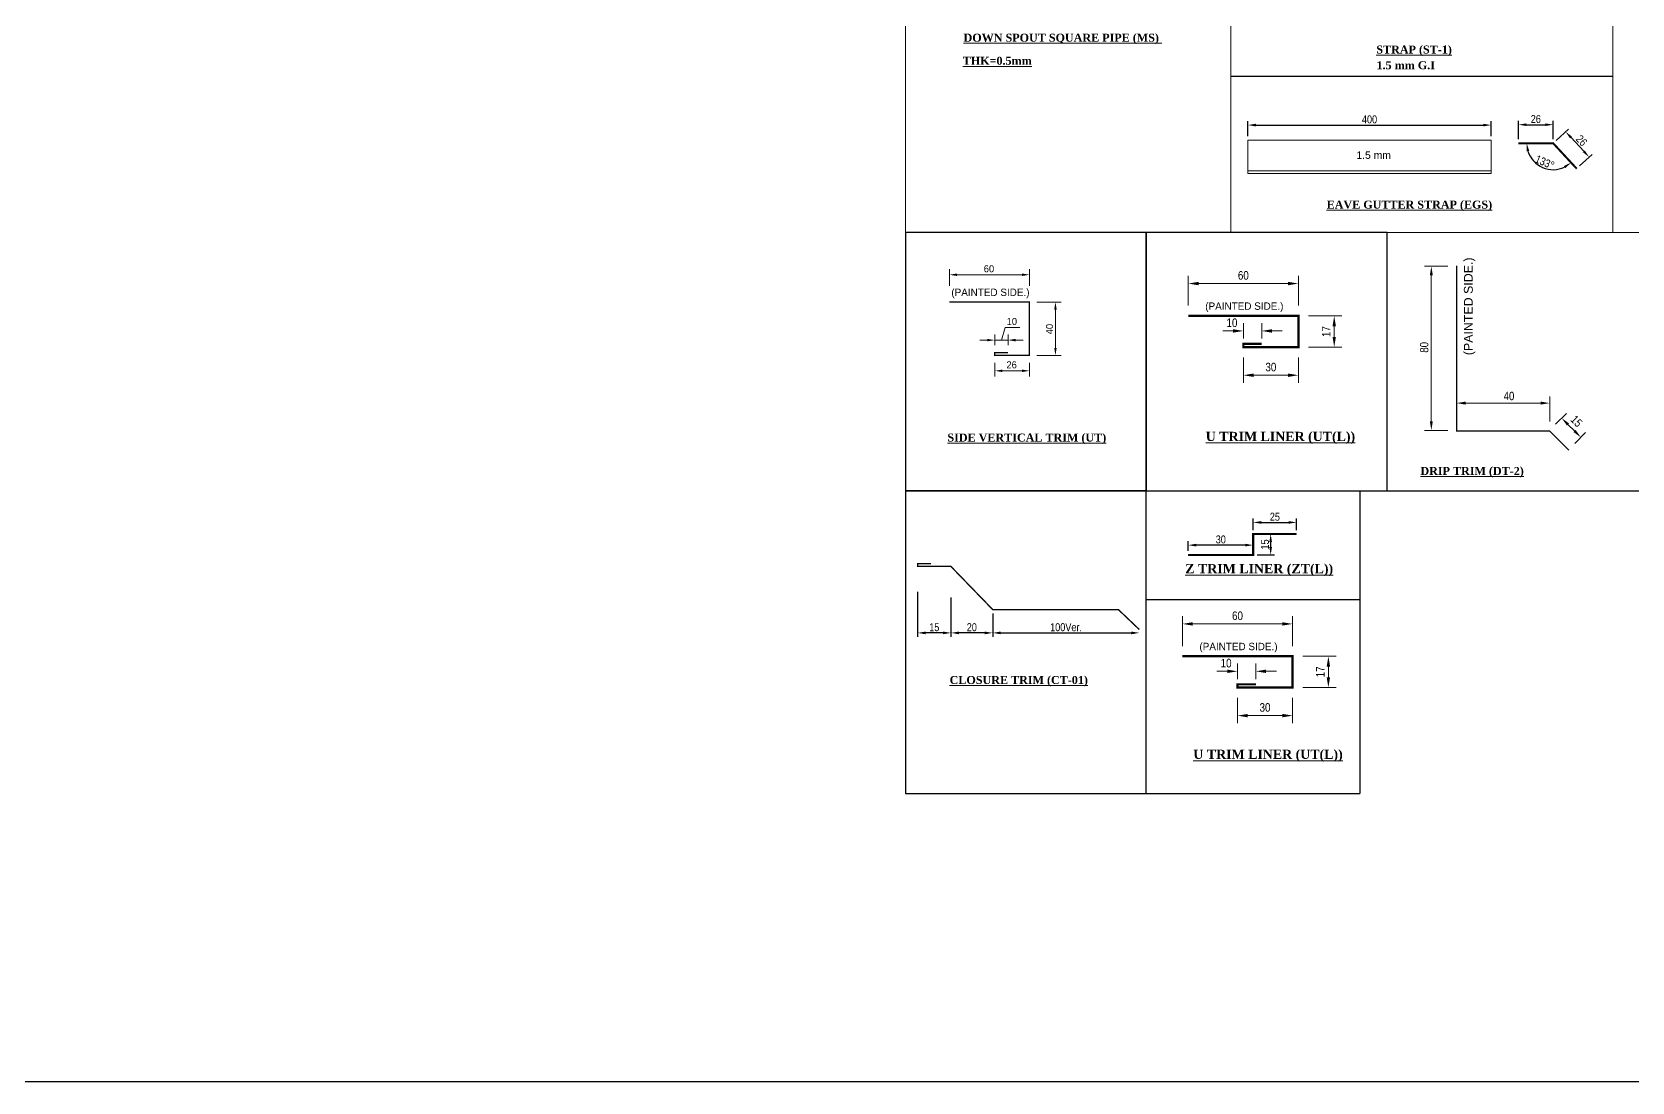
# Model space of a CAD drawing. Header units: millimetres. Extents: x 0 to 2669304, y -3314102 to 0.
# Drawn here: x 2516499 to 2551793, y -3314102 to -3290947 of the extents above; entities that cross this region are included whole.
import ezdxf

# ---------------------------------------------------------------- set-up
doc = ezdxf.new("R2010")
doc.units = ezdxf.units.MM
doc.header["$LTSCALE"] = 0.4
doc.header["$MEASUREMENT"] = 0
doc.header["$PDMODE"] = 34
doc.linetypes.add('CONTIN', pattern=[0])
doc.layers.add('22', color=7, linetype='CONTIN')
doc.layers.add('Seal-Text', color=60, linetype='Continuous')
for name, color, linetype, lineweight in [('AllTrims', 11, 'Continuous', 9), ('Dimensions', 5, 'Continuous', 0), ('Outer Line', 1, 'Continuous', 30)]:
    doc.layers.add(name, color=color, linetype=linetype, lineweight=lineweight)
doc.styles.add('ARIAL', font='arial.ttf')
doc.styles.add('DTITLE', font='f2.shx')
doc.styles.get("Standard").update_dxf_attribs({"font": 'ARIALN.TTF'})
doc.styles.add('TIMESNEWROMAN', font='timesbd.ttf')
doc.dimstyles.new('TICK', dxfattribs={"dimscale": 150, "dimtxt": 2, "dimasz": 1.6, "dimexe": 1.2, "dimexo": 1.6, "dimgap": 0.8, "dimtad": 1, "dimdec": 0, "dimzin": 9, "dimdsep": 46, "dimtxsty": 'Standard', "dimcen": 1.6, "dimdle": 1.2, "dimclrt": 3, "dimadec": 0, "dimazin": 2, "dimtfac": 1, "dimtdec": 0, "dimtofl": 0, "dimtmove": 1, "dimatfit": 3, "dimfxl": 0, "dimtolj": 1, "dimtzin": 13, "dimarcsym": 0})

# ---------------------------------------------------------------- blocks, each defined once
blk = doc.blocks.new('*D827')
at = {"layer": 'Defpoints', "color": 0}
for p in [(2548685, -3292999), (2543321, -3293332), (2548685, -3293332)]:
    blk.add_point(p, dxfattribs=at)
at = {"layer": 'Dimensions', "color": 0, "lineweight": -2}
for p, q in [((2543321, -3293244), (2543321, -3292912)), ((2548685, -3293244), (2548685, -3292912)), ((2543496, -3292999), (2548510, -3292999))]:
    blk.add_line(p, q, dxfattribs=at)
at = {"layer": 'Dimensions', "color": 0}
for points in [[(2543496, -3292970), (2543496, -3293029), (2543321, -3292999)], [(2548510, -3292970), (2548510, -3293029), (2548685, -3292999)]]:
    blk.add_solid(points, dxfattribs=at)
at = {"layer": 'Dimensions', "color": 3, "lineweight": 9, "insert": (2546003, -3292875), "char_height": 175, "attachment_point": 5}
blk.add_mtext('\\A1;400', dxfattribs=at)
blk = doc.blocks.new('*D860')
at = {"layer": 'Defpoints', "color": 0}
for p in [(2550054, -3292991), (2549289, -3293400), (2550054, -3293400)]:
    blk.add_point(p, dxfattribs=at)
at = {"layer": 'Dimensions', "color": 0, "lineweight": -2}
for p, q in [((2549289, -3293313), (2549289, -3292904)), ((2550054, -3293313), (2550054, -3292904)), ((2549464, -3292991), (2549879, -3292991))]:
    blk.add_line(p, q, dxfattribs=at)
at = {"layer": 'Dimensions', "color": 0}
for points in [[(2549464, -3292962), (2549464, -3293020), (2549289, -3292991)], [(2549879, -3292962), (2549879, -3293020), (2550054, -3292991)]]:
    blk.add_solid(points, dxfattribs=at)
at = {"layer": 'Dimensions', "color": 3, "lineweight": 9, "insert": (2549671, -3292867), "char_height": 175, "attachment_point": 5}
blk.add_mtext('\\A1;26', dxfattribs=at)
blk = doc.blocks.new('*D861')
at = {"layer": 'Defpoints', "color": 0}
for p in [(2550329, -3293145), (2550054, -3293400), (2550573, -3293961)]:
    blk.add_point(p, dxfattribs=at)
at = {"layer": 'Dimensions', "color": 0, "lineweight": -2}
for p, q in [((2550118, -3293341), (2550393, -3293086)), ((2550729, -3293578), (2550448, -3293274)), ((2550638, -3293901), (2550913, -3293646))]:
    blk.add_line(p, q, dxfattribs=at)
at = {"layer": 'Dimensions', "color": 0}
for points in [[(2550469, -3293254), (2550426, -3293293), (2550329, -3293145)], [(2550751, -3293558), (2550708, -3293597), (2550848, -3293706)]]:
    blk.add_solid(points, dxfattribs=at)
at = {"layer": 'Dimensions', "color": 3, "lineweight": 9, "insert": (2550680, -3293341), "char_height": 175, "attachment_point": 5, "rotation": 312.82}
blk.add_mtext('\\A1;26', dxfattribs=at)
blk = doc.blocks.new('*D862')
at = {"layer": 'Defpoints', "color": 0}
for p in [(2549289, -3293400), (2550054, -3293400), (2550054, -3293400), (2549636, -3293807), (2550573, -3293961)]:
    blk.add_point(p, dxfattribs=at)
at = {"layer": 'Dimensions', "color": 0, "lineweight": -2}
blk.add_arc((2550054, -3293400), 583, 197.2604, 295.5596, dxfattribs=at)
at = {"layer": 'Dimensions', "color": 0}
for points in [[(2549468, -3293577), (2549526, -3293569), (2549471, -3293400)], [(2550289, -3293902), (2550322, -3293950), (2550450, -3293828)]]:
    blk.add_solid(points, dxfattribs=at)
at = {"layer": 'Dimensions', "color": 3, "lineweight": 9, "insert": (2549870, -3293820), "char_height": 175, "attachment_point": 5, "rotation": 336.41}
blk.add_mtext('\\A1;133°', dxfattribs=at)
blk = doc.blocks.new('*D886')
at = {"layer": 'Defpoints', "color": 0}
for p in [(2537691, -3303684), (2540926, -3304198), (2540926, -3304198)]:
    blk.add_point(p, dxfattribs=at)
at = {"layer": 'Dimensions', "color": 0, "lineweight": -2}
for p, q in [((2537691, -3303771), (2537691, -3304286)), ((2537866, -3304198), (2540751, -3304198))]:
    blk.add_line(p, q, dxfattribs=at)
at = {"layer": 'Dimensions', "color": 0}
for points in [[(2537866, -3304169), (2537866, -3304228), (2537691, -3304198)], [(2540751, -3304169), (2540751, -3304228), (2540926, -3304198)]]:
    blk.add_solid(points, dxfattribs=at)
at = {"layer": 'Dimensions', "color": 3, "lineweight": 9, "insert": (2539309, -3304074), "char_height": 175, "attachment_point": 5}
blk.add_mtext('\\A1;100Ver. ', dxfattribs=at)
blk = doc.blocks.new('*D887')
at = {"layer": 'Defpoints', "color": 0}
for p in [(2536035, -3303204), (2536770, -3303728), (2536035, -3304198)]:
    blk.add_point(p, dxfattribs=at)
at = {"layer": 'Dimensions', "color": 0, "lineweight": -2}
for p, q in [((2536035, -3303292), (2536035, -3304286)), ((2536770, -3303815), (2536770, -3304286)), ((2536595, -3304198), (2536210, -3304198))]:
    blk.add_line(p, q, dxfattribs=at)
at = {"layer": 'Dimensions', "color": 0}
for points in [[(2536210, -3304169), (2536210, -3304228), (2536035, -3304198)], [(2536595, -3304169), (2536595, -3304228), (2536770, -3304198)]]:
    blk.add_solid(points, dxfattribs=at)
at = {"layer": 'Dimensions', "color": 3, "lineweight": 9, "insert": (2536402, -3304074), "char_height": 175, "attachment_point": 5}
blk.add_mtext('\\A1;15', dxfattribs=at)
blk = doc.blocks.new('*D888')
at = {"layer": 'Defpoints', "color": 0}
for p in [(2536770, -3303328), (2536770, -3304198), (2537691, -3304085)]:
    blk.add_point(p, dxfattribs=at)
at = {"layer": 'Dimensions', "color": 0, "lineweight": -2}
for p, q in [((2536770, -3303415), (2536770, -3304286)), ((2537516, -3304198), (2536945, -3304198)), ((2537691, -3304173), (2537691, -3304286))]:
    blk.add_line(p, q, dxfattribs=at)
at = {"layer": 'Dimensions', "color": 0}
for points in [[(2536945, -3304169), (2536945, -3304228), (2536770, -3304198)], [(2537516, -3304169), (2537516, -3304228), (2537691, -3304198)]]:
    blk.add_solid(points, dxfattribs=at)
at = {"layer": 'Dimensions', "color": 3, "lineweight": 9, "insert": (2537230, -3304074), "char_height": 175, "attachment_point": 5}
blk.add_mtext('\\A1;20', dxfattribs=at)
blk = doc.blocks.new('*D893')
at = {"layer": 'Defpoints', "color": 0}
for p in [(2543438, -3302017), (2544391, -3301762), (2544391, -3302017)]:
    blk.add_point(p, dxfattribs=at)
at = {"layer": 'Dimensions', "color": 0, "lineweight": -2}
for p, q in [((2543438, -3301930), (2543438, -3301674)), ((2544391, -3301930), (2544391, -3301674)), ((2543613, -3301762), (2544216, -3301762))]:
    blk.add_line(p, q, dxfattribs=at)
at = {"layer": 'Dimensions', "color": 0}
for points in [[(2543613, -3301732), (2543613, -3301791), (2543438, -3301762)], [(2544216, -3301732), (2544216, -3301791), (2544391, -3301762)]]:
    blk.add_solid(points, dxfattribs=at)
at = {"layer": 'Dimensions', "color": 3, "lineweight": 9, "insert": (2543915, -3301637), "char_height": 175, "attachment_point": 5}
blk.add_mtext('\\A1;25', dxfattribs=at)
blk = doc.blocks.new('*D894')
at = {"layer": 'Defpoints', "color": 0}
for p in [(2543438, -3302017), (2543438, -3302480), (2543822, -3302480)]:
    blk.add_point(p, dxfattribs=at)
at = {"layer": 'Dimensions', "color": 0, "lineweight": -2}
for p, q in [((2543526, -3302017), (2543909, -3302017)), ((2543822, -3302192), (2543822, -3302305)), ((2543526, -3302480), (2543909, -3302480))]:
    blk.add_line(p, q, dxfattribs=at)
at = {"layer": 'Dimensions', "color": 0}
for points in [[(2543793, -3302192), (2543851, -3302192), (2543822, -3302017)], [(2543793, -3302305), (2543851, -3302305), (2543822, -3302480)]]:
    blk.add_solid(points, dxfattribs=at)
at = {"layer": 'Dimensions', "color": 3, "lineweight": 9, "insert": (2543697, -3302248), "char_height": 175, "attachment_point": 5, "rotation": 90}
blk.add_mtext('\\A1;15', dxfattribs=at)
blk = doc.blocks.new('*D895')
at = {"layer": 'Defpoints', "color": 0}
for p in [(2542005, -3302263), (2542005, -3302480), (2543438, -3302480)]:
    blk.add_point(p, dxfattribs=at)
at = {"layer": 'Dimensions', "color": 0, "lineweight": -2}
for p, q in [((2542005, -3302392), (2542005, -3302175)), ((2543263, -3302263), (2542180, -3302263)), ((2543438, -3302392), (2543438, -3302175))]:
    blk.add_line(p, q, dxfattribs=at)
at = {"layer": 'Dimensions', "color": 0}
for points in [[(2542180, -3302233), (2542180, -3302292), (2542005, -3302263)], [(2543263, -3302233), (2543263, -3302292), (2543438, -3302263)]]:
    blk.add_solid(points, dxfattribs=at)
at = {"layer": 'Dimensions', "color": 3, "lineweight": 9, "insert": (2542722, -3302138), "char_height": 175, "attachment_point": 5}
blk.add_mtext('\\A1;30', dxfattribs=at)

msp = doc.modelspace()

# ---------------------------------------------------------------- linework, layer by layer
for p, q in [((2542946.9966, -3291921.4643), (2551372.2574, -3291921.4643)), ((2546391.2131, -3301064.0917), (2553270.7131, -3301064.0917)), ((2545787.1574, -3303472.5917), (2545787.1574, -3307741.3856)), ((2541078.6574, -3307741.3856), (2545787.1574, -3307741.3856))]:
    msp.add_line(p, q)
at = {"linetype": 'Continuous', "lineweight": 9}
for p, q in [((2535766.1017, -3295371.26), (2574576.7501, -3295371.26)), ((2542946.9966, -3295371.26), (2551372.2574, -3295371.26))]:
    msp.add_line(p, q, dxfattribs=at)
at = {"linetype": 'Continuous'}
for points in [[(2541078.6574, -3295371.26), (2535766.1017, -3295371.26), (2535766.1017, -3301064.0917), (2541078.6574, -3301064.0917)], [(2546391.2131, -3295371.26), (2541078.6574, -3295371.26), (2541078.6574, -3301064.0917), (2546391.2131, -3301064.0917)], [(2541078.6574, -3301064.0917), (2535766.1017, -3301064.0917), (2535766.1017, -3307741.3856), (2541078.6574, -3307741.3856)]]:
    msp.add_lwpolyline(points, close=True, dxfattribs=at)
msp.add_lwpolyline([(2541078.6574, -3301064.0917), (2545787.1574, -3301064.0917), (2545787.1574, -3303472.5917), (2541078.6574, -3303472.5917)], close=True)
msp.add_lwpolyline([(2542004.8743, -3302479.6943), (2543438.3743, -3302479.6943), (2543438.3743, -3302017.1943), (2544390.8743, -3302017.1943)])
at = {"layer": '22', "lineweight": 9}
for p, q in [((2535766.1017, -3277172.077), (2535766.1017, -3304867.1117)), ((2542946.9966, -3286271.6685), (2542946.9966, -3295371.26)), ((2551372.2574, -3286271.6685), (2551372.2574, -3295371.26)), ((2542946.9966, -3301064.0917), (2535766.1017, -3301064.0917))]:
    msp.add_line(p, q, dxfattribs=at)
at = {"layer": 'AllTrims', "color": 4, "lineweight": 9}
for p, q in [((2536034.5459, -3302733.4019), (2536034.5459, -3302674.5751)), ((2536034.5459, -3302674.5751), (2536328.6796, -3302674.5751)), ((2536769.88, -3302733.4019), (2536034.5459, -3302733.4019)), ((2537690.9636, -3303683.9415), (2536769.88, -3302733.4019)), ((2540462.6574, -3303683.9415), (2537690.9636, -3303683.9415))]:
    msp.add_line(p, q, dxfattribs=at)
at = {"layer": 'AllTrims', "color": 4, "lineweight": 9, "const_width": 30}
for points in [[(2547924.5765, -3296098.5733), (2547924.5765, -3299746.3698), (2549977.7693, -3299746.3698), (2550401.372, -3300169.9725)], [(2536736.3232, -3296903.2517), (2538501.1528, -3296903.2517), (2538501.1528, -3298079.8048), (2537736.3933, -3298079.8048), (2537736.3933, -3298020.9771), (2538030.5316, -3298020.9771)], [(2540462.6574, -3303683.9415), (2537690.9636, -3303683.9415), (2536769.88, -3302733.4019), (2536034.5459, -3302733.4019), (2536034.5459, -3302674.5751), (2536328.6796, -3302674.5751)], [(2540462.6574, -3303683.9415), (2540926.4335, -3304125.5539)]]:
    msp.add_lwpolyline(points, dxfattribs=at)
at = {"layer": 'AllTrims', "color": 4, "lineweight": 5, "const_width": 50}
for points in [[(2542005.6494, -3297207.9627), (2544433.6065, -3297207.9627), (2544433.6065, -3297895.8839), (2543219.628, -3297895.8839), (2543219.628, -3297826.1518), (2543624.2875, -3297826.1518)], [(2544390.8743, -3302017.1943), (2543438.3743, -3302017.1943), (2543438.3743, -3302479.6943), (2542004.8743, -3302479.6943), (2542004.8743, -3302479.6943), (2542004.8743, -3302479.6943)], [(2541876.7137, -3304714.1565), (2544304.6709, -3304714.1565), (2544304.6709, -3305402.0777), (2543090.6923, -3305402.0777), (2543090.6923, -3305332.3456), (2543495.3518, -3305332.3456)]]:
    msp.add_lwpolyline(points, dxfattribs=at)
at = {"layer": 'Dimensions', "lineweight": 9}
for p, q in [((2536736.3232, -3296547.3444), (2536736.3232, -3296176.7302)), ((2536901.0406, -3296300.2683), (2538336.4354, -3296300.2683)), ((2538501.1528, -3296547.3444), (2538501.1528, -3296176.7302)), ((2547727.4565, -3296113.7318), (2547218.3668, -3296113.7318)), ((2547366.2068, -3296280.5349), (2547366.2068, -3299534.0914)), ((2538665.8702, -3296903.2517), (2539198.2605, -3296903.2517)), ((2539074.7224, -3297067.9692), (2539074.7224, -3297915.0874)), ((2537883.4624, -3297741.5458), (2537967.4208, -3297461.6845)), ((2537967.4208, -3297461.6845), (2538287.8675, -3297461.6845)), ((2537571.6759, -3297741.5458), (2537406.9584, -3297741.5458)), ((2537736.3933, -3297856.2597), (2537736.3933, -3297618.0077)), ((2537736.3933, -3297741.5458), (2538030.5316, -3297741.5458)), ((2538030.5316, -3297856.2597), (2538030.5316, -3297618.0077)), ((2538195.249, -3297741.5458), (2538359.9664, -3297741.5458)), ((2538665.8702, -3298079.8048), (2539198.2605, -3298079.8048)), ((2537736.3933, -3298244.5222), (2537736.3933, -3298541.6019)), ((2538336.4354, -3298418.0638), (2537901.1107, -3298418.0638)), ((2538501.1528, -3298244.5222), (2538501.1528, -3298541.6019)), ((2547924.5765, -3299534.0914), (2547924.5765, -3298983.1685)), ((2548121.6965, -3299131.0085), (2549780.6493, -3299131.0085)), ((2549977.7693, -3299534.0914), (2549977.7693, -3298983.1685)), ((2550106.4355, -3299596.2663), (2550345.6487, -3299357.0531)), ((2550525.3279, -3299745.8096), (2550380.4949, -3299600.9766)), ((2547727.4565, -3299731.2114), (2547218.3668, -3299731.2114)), ((2550530.0382, -3300019.869), (2550769.2514, -3299780.6558))]:
    msp.add_line(p, q, dxfattribs=at)
at = {"layer": 'Dimensions', "lineweight": 5}
for p, q in [((2542005.6494, -3296981.3534), (2542005.6494, -3296324.2994)), ((2544433.6065, -3296981.3534), (2544433.6065, -3296324.2994)), ((2542232.2587, -3296494.2564), (2544206.9972, -3296494.2564)), ((2543219.628, -3297708.889), (2543219.628, -3297368.975)), ((2543624.2875, -3297708.889), (2543624.2875, -3297368.975)), ((2544660.2159, -3297207.9627), (2545394.2434, -3297207.9627)), ((2543850.8968, -3297538.932), (2544077.5061, -3297538.932)), ((2543219.628, -3298122.4933), (2543219.628, -3298686.147)), ((2544433.6065, -3298122.4933), (2544433.6065, -3298686.147)), ((2544660.2159, -3297895.8839), (2545394.2434, -3297895.8839)), ((2544206.9972, -3298516.19), (2543446.2373, -3298516.19)), ((2541876.7137, -3304487.5472), (2541876.7137, -3303830.4932)), ((2544304.6709, -3304487.5472), (2544304.6709, -3303830.4932)), ((2542103.3231, -3304000.4502), (2544078.0616, -3304000.4502)), ((2543090.6923, -3305215.0828), (2543090.6923, -3304875.1688)), ((2543495.3518, -3305215.0828), (2543495.3518, -3304875.1688)), ((2544531.2802, -3304714.1565), (2545265.3078, -3304714.1565)), ((2543721.9612, -3305045.1258), (2543948.5705, -3305045.1258)), ((2544531.2802, -3305402.0777), (2545265.3078, -3305402.0777)), ((2543090.6923, -3305628.6871), (2543090.6923, -3306192.3409)), ((2544304.6709, -3305628.6871), (2544304.6709, -3306192.3409)), ((2544078.0616, -3306022.3838), (2543317.3017, -3306022.3838))]:
    msp.add_line(p, q, dxfattribs=at)
at = {"layer": 'Dimensions', "color": 2, "lineweight": 5}
for p, q in [((2545224.2864, -3297434.5721), (2545224.2864, -3297669.2746)), ((2542993.0186, -3297538.932), (2542766.4093, -3297538.932)), ((2542864.083, -3305045.1258), (2542637.4737, -3305045.1258)), ((2545095.3508, -3304940.7659), (2545095.3508, -3305175.4684))]:
    msp.add_line(p, q, dxfattribs=at)
at = {"layer": 'Dimensions', "lineweight": 9}
for points in [[(2536901.0406, -3296272.8154), (2536901.0406, -3296327.7212), (2536736.3232, -3296300.2683)], [(2538336.4354, -3296272.8154), (2538336.4354, -3296327.7212), (2538501.1528, -3296300.2683)], [(2547333.3535, -3296310.8518), (2547399.0601, -3296310.8518), (2547366.2068, -3296113.7318)], [(2539047.2695, -3297067.9692), (2539102.1753, -3297067.9692), (2539074.7224, -3296903.2517)], [(2537571.6759, -3297714.0929), (2537571.6759, -3297768.9987), (2537736.3933, -3297741.5458)], [(2538195.249, -3297714.0929), (2538195.249, -3297768.9987), (2538030.5316, -3297741.5458)], [(2539047.2695, -3297915.0874), (2539102.1753, -3297915.0874), (2539074.7224, -3298079.8048)], [(2537901.1107, -3298390.6109), (2537901.1107, -3298445.5167), (2537736.3933, -3298418.0638)], [(2538336.4354, -3298390.6109), (2538336.4354, -3298445.5167), (2538501.1528, -3298418.0638)], [(2548121.6965, -3299098.1552), (2548121.6965, -3299163.8619), (2547924.5765, -3299131.0085)], [(2549780.6493, -3299098.1552), (2549780.6493, -3299163.8619), (2549977.7693, -3299131.0085)], [(2547333.3535, -3299534.0914), (2547399.0601, -3299534.0914), (2547366.2068, -3299731.2114)], [(2550357.2641, -3299624.2074), (2550403.7258, -3299577.7458), (2550241.1101, -3299461.5917)], [(2550502.0971, -3299769.0404), (2550548.5587, -3299722.5787), (2550664.7128, -3299885.1944)]]:
    msp.add_solid(points, dxfattribs=at)
at = {"layer": 'Dimensions', "lineweight": 5}
for points in [[(2542232.2587, -3296456.4882), (2542232.2587, -3296532.0246), (2542005.6494, -3296494.2564)], [(2544206.9972, -3296456.4882), (2544206.9972, -3296532.0246), (2544433.6065, -3296494.2564)], [(2542993.0186, -3297501.1637), (2542993.0186, -3297576.7002), (2543219.628, -3297538.932)], [(2543850.8968, -3297501.1637), (2543850.8968, -3297576.7002), (2543624.2875, -3297538.932)], [(2545186.5182, -3297434.5721), (2545262.0546, -3297434.5721), (2545224.2864, -3297207.9627)], [(2545186.5182, -3297669.2746), (2545262.0546, -3297669.2746), (2545224.2864, -3297895.8839)], [(2543446.2373, -3298478.4218), (2543446.2373, -3298553.9582), (2543219.628, -3298516.19)], [(2544206.9972, -3298478.4218), (2544206.9972, -3298553.9582), (2544433.6065, -3298516.19)], [(2542103.3231, -3303962.682), (2542103.3231, -3304038.2184), (2541876.7137, -3304000.4502)], [(2544078.0616, -3303962.682), (2544078.0616, -3304038.2184), (2544304.6709, -3304000.4502)], [(2545057.5825, -3304940.7659), (2545133.119, -3304940.7659), (2545095.3508, -3304714.1565)], [(2542864.083, -3305007.3576), (2542864.083, -3305082.894), (2543090.6923, -3305045.1258)], [(2543721.9612, -3305007.3576), (2543721.9612, -3305082.894), (2543495.3518, -3305045.1258)], [(2545057.5825, -3305175.4684), (2545133.119, -3305175.4684), (2545095.3508, -3305402.0777)], [(2543317.3017, -3305984.6156), (2543317.3017, -3306060.1521), (2543090.6923, -3306022.3838)], [(2544078.0616, -3305984.6156), (2544078.0616, -3306060.1521), (2544304.6709, -3306022.3838)]]:
    msp.add_solid(points, dxfattribs=at)
at = {"layer": 'Outer Line'}
msp.add_lwpolyline([(2169346.6817, -3073386.0148), (2669303.996, -3073386.0148), (2669303.996, -3314102.072), (2169346.6817, -3314102.072)], close=True, dxfattribs=at)
at = {"layer": 'Seal-Text', "lineweight": 9}
for p, q in [((2543321.4357, -3293331.8105), (2548685.1325, -3293331.8105)), ((2543321.4357, -3294067.1446), (2543321.4357, -3293331.8105)), ((2548685.1325, -3294067.1446), (2548685.1325, -3293331.8105)), ((2543321.4357, -3294008.3179), (2548685.1325, -3294008.3179)), ((2543321.4357, -3294067.1446), (2548685.1325, -3294067.1446))]:
    msp.add_line(p, q, dxfattribs=at)
at = {"layer": 'Seal-Text', "lineweight": 9, "const_width": 44.12}
msp.add_lwpolyline([(2549289.0526, -3293400.0049), (2550053.8001, -3293400.0049), (2550573.4273, -3293960.7587)], dxfattribs=at)

# ---------------------------------------------------------------- texts
at = {"layer": 'Dimensions', "color": 3, "linetype": 'Continuous', "lineweight": 9, "style": 'DTITLE'}
for s, p in [('60', (2537493.2993, -3296245.765)), ('10', (2537998.2261, -3297407.1813)), ('26', (2537993.5126, -3298363.5606))]:
    msp.add_text(s, height=154.42259, dxfattribs=at).set_placement(p)
msp.add_text('40', height=154.42259, rotation=90, dxfattribs=at).set_placement((2539020.2192, -3297613.4627))
at = {"layer": 'Dimensions', "color": 3, "lineweight": 5, "char_height": 188.49007, "attachment_point": 5}
for s, insert in [('\\A1;60', (2543219.628, -3296314.9717)), ('\\A1;10', (2542968.739, -3297359.6472)), ('\\A1;30', (2543826.6172, -3298336.8328)), ('\\A1;60', (2543090.6923, -3303821.1655)), ('\\A1;10', (2542839.8034, -3304865.8411)), ('\\A1;30', (2543697.6816, -3305843.0267))]:
    msp.add_mtext(s, dxfattribs=dict(at, insert=insert))
at = {"layer": 'Dimensions', "color": 3, "lineweight": 5, "char_height": 188.49007, "attachment_point": 5, "rotation": 90}
for insert in [(2545046.8131, -3297551.9233), (2544917.8775, -3305058.1171)]:
    msp.add_mtext('\\A1;17', dxfattribs=dict(at, insert=insert))
at = {"layer": 'Dimensions', "color": 3, "lineweight": 9, "char_height": 184.8, "attachment_point": 5}
for s, insert, rotation in [('\\A1;80', (2547209.9323, -3297900.8417), 90), ('\\A1;15', (2550567.633, -3299529.0472), 315)]:
    msp.add_mtext(s, dxfattribs=dict(at, insert=insert, rotation=rotation))
at = {"layer": 'Dimensions', "color": 3, "lineweight": 9, "insert": (2549079.8407, -3298974.7341), "char_height": 184.8, "attachment_point": 5}
msp.add_mtext('\\A1;40', dxfattribs=at)
at = {"layer": 'Seal-Text', "lineweight": 9, "style": 'TIMESNEWROMAN'}
for s, p in [('%%UDOWN SPOUT SQUARE PIPE (MS) ', (2537048.1745, -3291160.4466)), ('%%UTHK=0.5mm', (2537029.9871, -3291669.1045)), ('%%USTRAP (ST-1)', (2546153.0781, -3291421.5426)), ('1.5 mm G.I', (2546157.429, -3291767.9717)), ('%%USIDE VERTICAL TRIM (UT)', (2536692.1731, -3299978.7164)), ('%%UDRIP TRIM (DT-2)', (2547125.7303, -3300715.107)), ('%%UCLOSURE TRIM (CT-01)', (2536740.4018, -3305325.1482))]:
    msp.add_text(s, height=176.48018, dxfattribs=at).set_placement(p)
at = {"layer": 'Seal-Text', "lineweight": 9, "style": 'ARIAL'}
msp.add_text('(PAINTED SIDE.)', height=195.58, rotation=90, dxfattribs=at).set_placement((2548280.2041, -3298074.3053))
at = {"layer": 'Seal-Text', "linetype": 'Continuous', "lineweight": 9, "style": 'DTITLE'}
msp.add_text('(PAINTED SIDE.)', height=163.430575, dxfattribs=at).set_placement((2536778.5775, -3296769.0276))
at = {"layer": 'Seal-Text', "linetype": 'Continuous', "lineweight": 5, "style": 'DTITLE'}
for p in [(2542379.4674, -3297073.7386), (2542250.5318, -3304579.9325)]:
    msp.add_text('(PAINTED SIDE.)', height=163.430575, dxfattribs=at).set_placement(p)
at = {"layer": 'Seal-Text', "lineweight": 5, "style": 'TIMESNEWROMAN'}
for s, p in [('%%UU TRIM LINER (UT(L))', (2542390.6487, -3299966.8601)), ('%%UZ TRIM LINER (ZT(L))', (2541938.6574, -3302882.5917)), ('%%UU TRIM LINER (UT(L))', (2542116.1574, -3306976.5539))]:
    msp.add_text(s, height=202.952207, dxfattribs=at).set_placement(p)
at = {"layer": 'Seal-Text', "lineweight": 9, "insert": (2546094.1266, -3293663.5232), "char_height": 163.428, "attachment_point": 5, "style": 'ARIAL'}
msp.add_mtext('1.5 mm', dxfattribs=at)
at = {"layer": 'Seal-Text', "lineweight": 9, "insert": (2546883.076, -3294781.6821), "char_height": 176.48018, "width": 5457.869237, "attachment_point": 5, "style": 'TIMESNEWROMAN'}
msp.add_mtext('{\\LEAVE GUTTER STRAP (EGS)}', dxfattribs=at)

# ---------------------------------------------------------------- dimensions: what is measured, and where the dimension line sits
at = {"layer": 'Dimensions', "lineweight": 9}
for base, p1, p2, text, picture, middle in [((2548685.1325, -3292999.4049), (2543321.4357, -3293331.8105), (2548685.1325, -3293331.8105), '400', '*D827', (2546003.2841, -3292875.0546)), ((2550053.8001, -3292991.1591), (2549289.0526, -3293400.0049), (2550053.8001, -3293400.0049), '26', '*D860', (2549671.4263, -3292866.8088)), ((2536034.5459, -3304198.4528), (2536769.88, -3303727.7961), (2536034.5459, -3303204.0585), '15', '*D887', (2536402.213, -3304074.1025)), ((2536769.88, -3304198.4528), (2537690.9636, -3304085.3226), (2536769.88, -3303327.5947), '20', '*D888', (2537230.4218, -3304074.1025)), ((2540926.4335, -3304198.4528), (2537690.9636, -3303683.9415), (2540926.4335, -3304198.4528), '100Ver. ', '*D886', (2539308.6985, -3304074.1025))]:
    dim = msp.add_linear_dim(base=base, p1=p1, p2=p2, text=text, dimstyle='TICK', override={"dimscale": 3.5, "dimtxt": 50, "dimasz": 50, "dimexe": 25, "dimexo": 25, "dimgap": 10, "dimdle": 2}, dxfattribs=at)
    dim.commit()
    dim.dimension.update_dxf_attribs({"geometry": picture, "text_midpoint": middle})
for p1, p2, distance, text, picture, middle in [((2550573.4273, -3293960.7587), (2550053.8001, -3293400.0049), -374.9311, '26', '*D861', (2550679.833, -3293341.0216)), ((2543438.3743, -3302017.1943), (2544390.8743, -3302017.1943), 255.5788, '25', '*D893', (2543914.6243, -3301637.2653)), ((2543438.3743, -3302479.6943), (2542004.8743, -3302479.6943), -217.0788, '30', '*D895', (2542721.6243, -3302138.2653)), ((2543438.3743, -3302017.1943), (2543438.3743, -3302479.6943), 383.4197, '15', '*D894', (2543697.4437, -3302248.4443))]:
    dim = msp.add_aligned_dim(p1=p1, p2=p2, distance=distance, text=text, dimstyle='TICK', override={"dimscale": 3.5, "dimtxt": 50, "dimasz": 50, "dimexe": 25, "dimexo": 25, "dimgap": 10, "dimdle": 2}, dxfattribs=at)
    dim.commit()
    dim.dimension.update_dxf_attribs({"geometry": picture, "text_midpoint": middle})
dim = msp.add_angular_dim_2l(base=(2549636.2808, -3293807.0656), line1=((2550053.8001, -3293400.0049), (2550573.4273, -3293960.7587)), line2=((2549289.0526, -3293400.0049), (2550053.8001, -3293400.0049)), dimstyle='TICK', override={"dimscale": 3.5, "dimtxt": 50, "dimasz": 50, "dimexe": 25, "dimexo": 25, "dimgap": 10, "dimdle": 2}, dxfattribs=at)
dim.commit()
dim.dimension.update_dxf_attribs({"geometry": '*D862', "text_midpoint": (2549870.2082, -3293820.43)})

doc.saveas('drawing.dxf')
